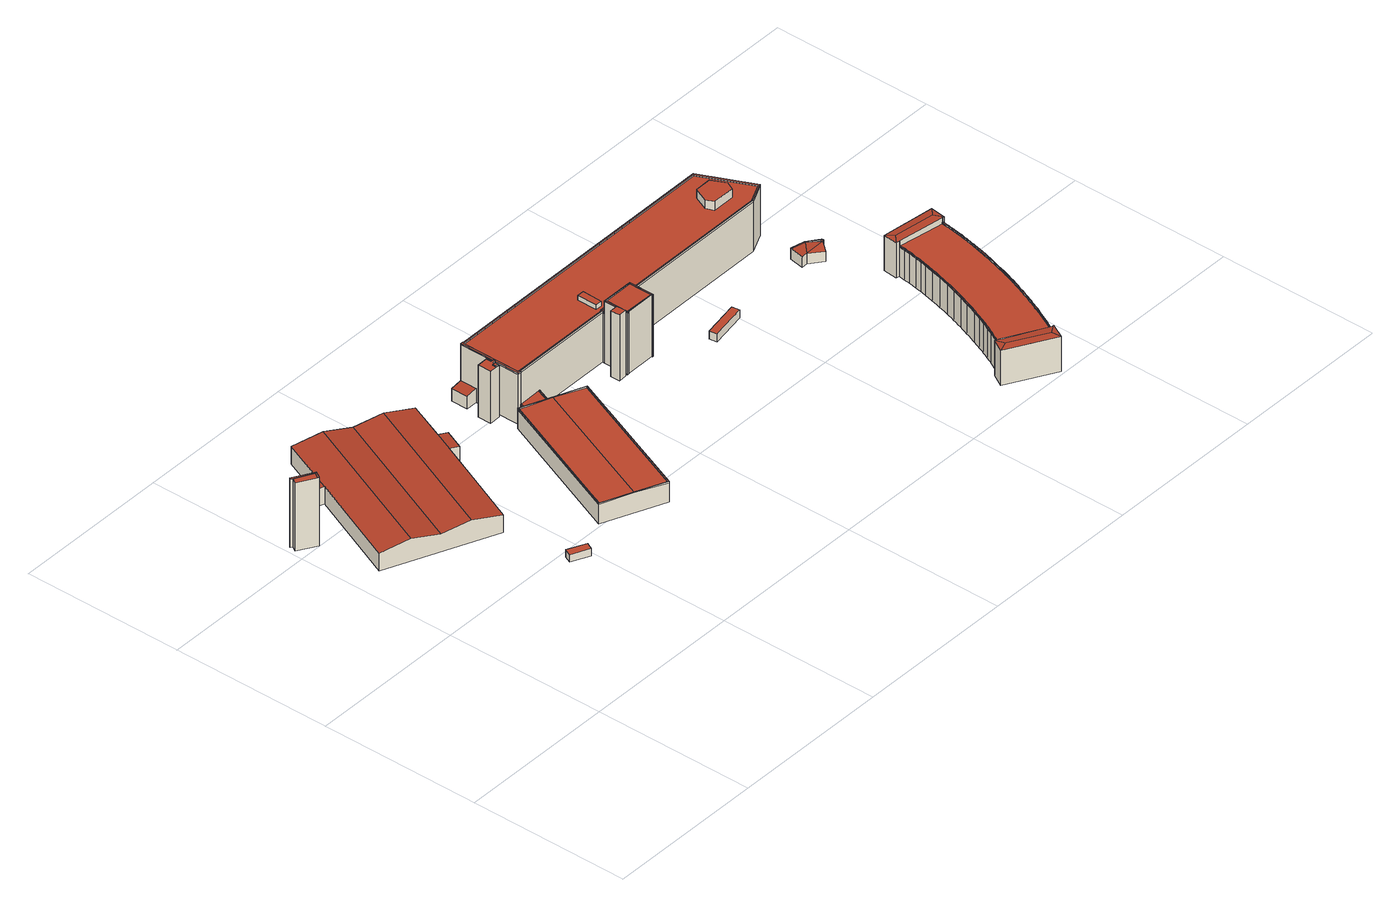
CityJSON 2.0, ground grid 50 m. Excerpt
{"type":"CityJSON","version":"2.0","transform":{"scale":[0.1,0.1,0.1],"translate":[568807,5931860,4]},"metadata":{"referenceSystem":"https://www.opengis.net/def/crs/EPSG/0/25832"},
"CityObjects":{
"building1":{"type":"Building","attributes":{"Grundfläche 2D":"15.100203","Grundhöhe NN":"5.596"},"children":["building1-1"],"geometry":[{"type":"Solid","lod":"3","boundaries":[[[[0,1,2,3,4,5,6,7]],[[6,5,8,9]],[[7,6,9,10]],[[0,7,10,11]],[[12,2,1,0,11,13]],[[4,3,2,12,14]],[[5,4,14,8]],[[10,9,8,14,12,13,11]]]],"semantics":{"surfaces":[{"type":"RoofSurface"},{"type":"WallSurface"},{"type":"GroundSurface"}],"values":[[0,1,1,1,1,1,1,2]]}}]},
"building1-1":{"type":"BuildingInstallation","parents":["building1"],"geometry":[{"type":"MultiSurface","lod":"3","boundaries":[[[15,16,17,18,19,20,21,22]],[[5,6,15,22]],[[6,7,16,15]],[[7,0,17,16]],[[0,1,18,17]],[[19,18,1,23]],[[23,3,20,19]],[[3,4,21,20]],[[4,5,22,21]]],"semantics":{"surfaces":[{"type":"RoofSurface"},{"type":"WallSurface"}],"values":[0,1,1,1,1,1,1,1,1]}}]},
"building2":{"type":"Building","attributes":{"Grundfläche 2D":"14.321209","Grundhöhe NN":"5.322"},"geometry":[{"type":"Solid","lod":"3","boundaries":[[[[24,25,26,27]],[[28,29,27,26]],[[29,30,24,27]],[[30,31,25,24]],[[31,28,26,25]],[[31,30,29,28]]]],"semantics":{"surfaces":[{"type":"RoofSurface"},{"type":"WallSurface"},{"type":"GroundSurface"}],"values":[[0,1,1,1,1,2]]}}]},
"building3":{"type":"Building","attributes":{"Grundfläche 2D":"1846.581152","Grundhöhe NN":"4.952"},"geometry":[{"type":"Solid","lod":"3","boundaries":[[[[32,33,34,35,36,37]],[[34,33,38,39]],[[36,40,41,37]],[[38,42,43,39]],[[44,43,42,45,46,47]],[[46,48,49,47]],[[36,35,50,51]],[[40,36,51,52]],[[41,40,52,53]],[[37,41,53,54]],[[32,37,54,55]],[[56,45,42,38,33,32,55,57]],[[46,45,56,58]],[[48,46,58,59]],[[49,48,59,60]],[[47,49,60,61]],[[44,47,61,62]],[[35,34,39,43,44,62,50]],[[58,56,57,55,54,53,52,51,50,62,61,60,59]]]],"semantics":{"surfaces":[{"type":"RoofSurface"},{"type":"WallSurface"},{"type":"GroundSurface"}],"values":[[0,0,0,0,0,0,1,1,1,1,1,1,1,1,1,1,1,1,2]]}}]},
"building4":{"type":"Building","attributes":{"Grundfläche 2D":"920.399850","Grundhöhe NN":"4.773"},"geometry":[{"type":"Solid","lod":"3","boundaries":[[[[63,64,65,66,67,68,69,70,71,72]],[[73,74,75,66,65,76,71,70]],[[77,73,78,79,80,81,82]],[[73,83,84,78]],[[79,78,84,69,68,67,66,81,80]],[[84,83,70,69]],[[85,86,72,71]],[[86,87,88,89,90,65,64,63,72]],[[90,91,76,65]],[[92,85,71,76,91]],[[70,83,73]],[[74,73,77]],[[77,82,75,74]],[[66,75,82,81]],[[85,92,91,93,94]],[[86,85,94,95]],[[96,97,90,89,88,87,86,95,98]],[[91,90,97,93]],[[96,98,95,94,93,97]]]],"semantics":{"surfaces":[{"type":"RoofSurface"},{"type":"WallSurface"},{"type":"GroundSurface"}],"values":[[0,0,0,0,1,1,1,1,1,1,1,1,1,1,1,1,1,1,2]]}}]},
"building5":{"type":"Building","attributes":{"Grundfläche 2D":"7.345016","Grundhöhe NN":"4.058"},"geometry":[{"type":"Solid","lod":"3","boundaries":[[[[99,100,101,102]],[[103,104,102,101]],[[104,105,99,102]],[[105,106,100,99]],[[106,103,101,100]],[[106,105,104,103]]]],"semantics":{"surfaces":[{"type":"RoofSurface"},{"type":"WallSurface"},{"type":"GroundSurface"}],"values":[[0,1,1,1,1,2]]}}]},
"building6":{"type":"Building","attributes":{"Grundfläche 2D":"2006.545703","Grundhöhe NN":"4.058"},"children":["building6-1","building6-2","building6-3","building6-4","building6-5"],"geometry":[{"type":"Solid","lod":"3","boundaries":[[[[107,108,109,110,111,112]],[[113,114,115,116]],[[117,118,119,120,121,122,123,124,125,126,127,128,129,130,131,132,133,134,135,136,137,138,139,140,141,142,143,144,145,146]],[[145,144,143,142,124,123,147,148,149]],[[150,151,152,153,154,155,156,157,158,159,160],[161,162,163,164,165,166],[167,168,169,170]],[[171,172,173,174,175,176,177,178,179,180]],[[181,182,183,184,185,186,187,188,189,190,191]],[[192,193,194,195,196,197,198,199,200,201,202]],[[203,204,205,206]],[[112,111,166,165]],[[107,112,165,164]],[[108,107,164,163]],[[109,108,163,162]],[[110,109,162,161]],[[111,110,161,166]],[[167,170,116,115]],[[113,116,170,169]],[[169,168,114,113]],[[115,114,168,167]],[[207,208,126,125]],[[208,209,127,126]],[[209,210,128,127]],[[210,211,129,128]],[[212,130,129,211]],[[212,213,131,130]],[[213,214,132,131]],[[214,215,133,132]],[[136,135,134,216,217,218]],[[219,220,138,137,136,218]],[[220,221,139,138]],[[221,222,140,139]],[[222,223,141,140]],[[143,144,143,142]],[[145,150,160,159,117,146,145,144]],[[159,158,118,117]],[[156,120,119,118,158,157]],[[121,120,156,155]],[[122,121,155,154]],[[122,154,153,147,123]],[[153,152,148,147]],[[149,148,152,151]],[[151,150,145,149]],[[224,225,215,214,203,206]],[[218,217,216,226,227,228]],[[229,220,219,218,228,230,198,197]],[[220,229,197,196,231,221]],[[195,194,193,232,233,222,221,231,196]],[[223,222,233,234]],[[208,207,235,236]],[[209,208,236,237]],[[210,209,237,238]],[[211,210,238,239]],[[212,211,239,240]],[[213,212,240,241]],[[214,213,241,242,203]],[[172,171,180,141,223,234,243,244]],[[173,172,244,245]],[[174,173,245,246]],[[175,174,246,247]],[[176,175,247,248]],[[177,176,248,249]],[[178,177,249,235,207,125]],[[180,179,178,125,124,142,141]],[[183,182,134,133]],[[185,184,183,133,215,225,250,251]],[[186,185,251,252]],[[187,186,252,253]],[[188,187,253,254]],[[189,188,254,255]],[[190,189,255,256]],[[191,190,256,257]],[[181,191,257,258]],[[182,181,258,226,216,134]],[[204,203,242,259]],[[205,204,259,260]],[[206,205,260,224]],[[261,200,199,198,230,262]],[[263,192,202,201,200,261,264]],[[193,192,263,232]],[[249,248,247,246,245,244,243,234,233,232,263,264,261,262,230,228,227,226,258,257,256,255,254,253,252,251,250,225,224,260,259,242,241,240,239,238,237,236,235]]]],"semantics":{"surfaces":[{"type":"RoofSurface"},{"type":"WallSurface"},{"type":"GroundSurface"}],"values":[[0,0,0,0,0,0,0,0,0,1,1,1,1,1,1,1,1,1,1,1,1,1,1,1,1,1,1,1,1,1,1,1,1,1,1,1,1,1,1,1,1,1,1,1,1,1,1,1,1,1,1,1,1,1,1,1,1,1,1,1,1,1,1,1,1,1,1,1,1,1,1,1,1,1,1,1,1,1,1,2]]}}]},
"building6-1":{"type":"BuildingInstallation","parents":["building6"],"geometry":[{"type":"MultiSurface","lod":"3","boundaries":[[[265,266,267,268,269,270]],[[267,266,271,272]],[[268,267,272,273]],[[177,178,270,269]],[[178,179,180,265,270]]],"semantics":{"surfaces":[{"type":"RoofSurface"},{"type":"WallSurface"}],"values":[0,1,1,1,1]}}]},
"building6-2":{"type":"BuildingInstallation","parents":["building6"],"geometry":[{"type":"MultiSurface","lod":"3","boundaries":[[[274,275,276,277,278,269,268,279,266,265,280]],[[279,268,273,281]],[[266,279,281,271]],[[180,171,172,274,280,265]],[[172,173,275,274]],[[173,174,276,275]],[[174,175,277,276]],[[175,176,278,277]],[[269,278,176,177]]],"semantics":{"surfaces":[{"type":"RoofSurface"},{"type":"WallSurface"}],"values":[0,1,1,1,1,1,1,1,1]}}]},
"building6-3":{"type":"BuildingInstallation","parents":["building6"],"geometry":[{"type":"MultiSurface","lod":"3","boundaries":[[[282,283,284,285]],[[285,284,286,287]],[[287,288,282,285]],[[283,282,288,289]],[[284,283,289,286]]],"semantics":{"surfaces":[{"type":"RoofSurface"},{"type":"WallSurface"}],"values":[0,1,1,1,1]}}]},
"building6-4":{"type":"BuildingInstallation","parents":["building6"],"geometry":[{"type":"MultiSurface","lod":"3","boundaries":[[[290,291,292,293]],[[293,292,202,192]],[[290,293,192,193]],[[291,290,193,194]],[[292,291,194,202]]],"semantics":{"surfaces":[{"type":"RoofSurface"},{"type":"WallSurface"}],"values":[0,1,1,1,1]}}]},
"building6-5":{"type":"BuildingInstallation","parents":["building6"],"geometry":[{"type":"MultiSurface","lod":"3","boundaries":[[[294,295,296,297,298,231,229]],[[297,296,200,201]],[[298,297,201,195]],[[231,298,195,196]],[[229,231,196,197]],[[294,229,197,198]],[[200,296,295,294,198,199]]],"semantics":{"surfaces":[{"type":"RoofSurface"},{"type":"WallSurface"}],"values":[0,1,1,1,1,1,1]}}]},
"building7":{"type":"Building","attributes":{"Grundfläche 2D":"28.080079","Grundhöhe NN":"4.838"},"geometry":[{"type":"Solid","lod":"3","boundaries":[[[[299,300,301,302]],[[303,304,302,301]],[[304,305,299,302]],[[305,306,300,299]],[[306,303,301,300]],[[306,305,304,303]]]],"semantics":{"surfaces":[{"type":"RoofSurface"},{"type":"WallSurface"},{"type":"GroundSurface"}],"values":[[0,1,1,1,1,2]]}}]},
"building8":{"type":"Building","attributes":{"Grundfläche 2D":"927.519787","Grundhöhe NN":"4.757"},"geometry":[{"type":"Solid","lod":"3","boundaries":[[[[307,308,309,310,311,312,313,314,315,316,317,318,319,320,321,322,323,324,325,326,327,328,329,330,331,332,333,334,335,336,337,338,339,340,341,342,343,344,345,346,347,348,349,350,351,352,353,354,355,356,357,358,359,360,361,362,363,364,365,366,367,368,369,370,371,372,373,374,375,376,377,378,379,380,381,382,383,384,385,386,387,388,389,390,391,392,393,394,395,396,397,398,399,400,401,402,403,404,405,406,407,408,409,410,411,412,413,414,415,416,417,418,419,420]],[[421,422,423,424,425,426,427,428,429,430,431,432,433,434,435,436,437,438,439,440,441,442,443,444,445,446,447,448,449,450,451,452,453,454,455,456,457,458,459,460,461,462,463,464,465,466,467,468,469,470,471,472,473,474,475,476,477,478,479,480,481,482,483,484,485,486,487,488,489,490,491,492,493,494,495,496,497,498,499,500,501,502,503,504,505,506,507,508,509,510,511,512,513,514,515,516,517,518,519,520,521,522,523,524,525,526,527,528,529,530,531,532,533,534]],[[535,536,537,538,539,540,541,542,543,544,545,546,547,548,549,550,551,552,553,554,555,556,557,558,559,560,561,562,563,564,565,566,567,568,569,570,571,572,573,574,575,576,577,578,579,580,581,582,583,584,585,586,587,588,589,590,591,592,593,594,595,596,597,598,599,600,601,602,603,604,605,606,607,608,609,610,611,612,613,614,615,616,617,618,619,620,621,622,623,624,625,626,627,628,629,630,631,632,633,634,635,636,637,638,639,640,641,642,643,644,645,646,647,648,649,650,651,652,653,654,655,656,657]],[[658,659,660]],[[658,661,662,659]],[[663,662,661]],[[660,659,662,663,664,665,666,667]],[[668,669,670]],[[671,670,669,672]],[[668,673,674,675,676,677,672,669]],[[671,672,677]],[[533,678,679]],[[680,681,419]],[[599,598,597,596,365,364,363,362]],[[366,365,596,595]],[[593,368,367,366,595,594]],[[591,590,371,370,369,368,593,592]],[[588,587,586,374,373,372,371,590,589]],[[375,374,586,585]],[[585,584,375]],[[376,375,584,583]],[[377,376,583,582]],[[579,578,380,379,378,377,581,580]],[[582,581,377]],[[576,575,574,384,383,382,381,380,578,577]],[[572,571,387,386,385,384,574,573]],[[569,568,390,389,388,387,571,570]],[[391,390,568,567]],[[565,564,563,395,394,393,392,391,567,566]],[[395,563,562,396]],[[398,397,396,562,561,560]],[[558,400,399,398,560,559]],[[555,403,402,401,400,558,557,556]],[[552,406,405,404,403,555,554,553]],[[407,406,552,551]],[[408,407,551,550]],[[548,547,411,410,409,408,550,549]],[[545,544,414,413,412,411,547,546]],[[542,541,417,416,415,414,544,543]],[[418,417,541,540]],[[419,681,682,683,684,309,308,307,420]],[[684,685,686,687,312,311,310,309]],[[688,689,315,314,313,312,687,690]],[[691,692,318,317,316,315,689,693]],[[694,695,321,320,319,318,692,696]],[[695,697,698,699,324,323,322,321]],[[699,700,701,702,327,326,325,324]],[[702,703,704,705,330,329,328,327]],[[705,706,707,708,333,332,331,330]],[[708,709,710,711,336,335,334,333]],[[711,712,713,714,339,338,337,336]],[[715,716,717,343,342,341,340,339,714,718]],[[717,719,720,721,346,345,344,343]],[[721,722,723,724,349,348,347,346]],[[724,725,726,727,352,351,350,349]],[[728,729,355,354,353,352,727,730]],[[731,732,358,357,356,355,729,733]],[[734,735,361,360,359,358,732,736]],[[737,738,739,740,741,481,480,479,478,477]],[[741,742,743,744,745,485,484,483,482,481]],[[745,746,747,748,749,489,488,487,486,485]],[[749,750,751,752,753,493,492,491,490,489]],[[753,754,755,756,496,495,494,493]],[[757,758,499,498,497,496,756,759]],[[758,760,761,762,502,501,500,499]],[[763,764,505,504,503,502,762,765]],[[764,766,767,768,508,507,506,505]],[[768,769,770,771,511,510,509,508]],[[771,772,773,774,514,513,512,511]],[[774,775,776,777,517,516,515,514]],[[777,778,779,780,520,519,518,517]],[[780,781,782,783,523,522,521,520]],[[784,785,526,525,524,523,783,786]],[[785,787,788,789,529,528,527,526]],[[789,790,791,678,532,531,530,529]],[[678,533,532]],[[539,538,537,536,423,422,421,534]],[[657,425,424,423,536,535]],[[426,425,657,656]],[[427,426,656,655]],[[428,427,655,654]],[[429,428,654,653]],[[430,429,653,652]],[[430,652,651]],[[431,430,651,650]],[[650,649,431]],[[432,431,649,648]],[[646,434,433,432,648,647]],[[435,434,646,645]],[[436,435,645,644]],[[641,439,438,437,436,644,643,642]],[[638,442,441,440,439,641,640,639]],[[636,635,445,444,443,442,638,637]],[[633,632,631,630,449,448,447,446,445,635,634]],[[627,452,451,450,449,630,629,628]],[[625,624,623,456,455,454,453,452,627,626]],[[456,623,622,457]],[[620,619,460,459,458,457,622,621]],[[461,460,619,618]],[[615,614,464,463,462,461,617,616]],[[614,613,464]],[[465,464,613,612]],[[466,465,612,611]],[[467,466,611,610]],[[468,467,610,609]],[[607,606,605,604,603,473,472,471,470,469,468,609,608]],[[474,473,603,602]],[[600,476,475,474,602,601]],[[618,617,461]],[[658,660,792,793]],[[661,658,793,794]],[[663,661,794,795]],[[667,361,735,796,792,660]],[[476,600,599,362,666,665,664,663,795,797,737,477]],[[667,666,362,361]],[[668,670,798,799]],[[673,668,799,800,680,419]],[[540,674,673,419,418]],[[675,674,540,539,534]],[[676,675,534,533]],[[677,676,533,679,801,802]],[[803,671,677,802]],[[670,671,803,798]],[[804,805,806,741,740,739,738,737,797,807]],[[808,809,810,745,744,743,742,741,806,811]],[[812,813,814,749,748,747,746,745,810,815]],[[816,817,818,753,752,751,750,749,814,819]],[[820,821,756,755,754,753,818,822]],[[823,824,758,757,759,756,821,825]],[[826,827,762,761,760,758,824,828]],[[829,830,764,763,765,762,827,831]],[[832,833,768,767,766,764,830,834]],[[835,836,771,770,769,768,833,837]],[[838,839,774,773,772,771,836,840]],[[841,842,777,776,775,774,839,843]],[[844,845,780,779,778,777,842,846]],[[847,848,783,782,781,780,845,849]],[[850,851,785,784,786,783,848,852]],[[853,854,789,788,787,785,851,855]],[[856,857,678,791,790,789,854,858]],[[678,857,801,679]],[[735,734,736,732,859,860,861,796]],[[862,863,724,723,722,721,864,865]],[[866,867,727,726,725,724,863,868]],[[869,870,729,728,730,727,867,871]],[[872,859,732,731,733,729,870,873]],[[874,683,682,681,680,800,875,876]],[[877,878,686,685,684,683,874,879]],[[880,881,882,689,688,690,687,686,878,883]],[[884,885,692,691,693,689,882,886]],[[887,888,695,694,696,692,885,889]],[[890,891,699,698,697,695,888,892]],[[893,894,702,701,700,699,891,895]],[[896,897,705,704,703,702,894,898]],[[899,900,708,707,706,705,897,901]],[[902,903,711,710,709,708,900,904]],[[905,906,714,713,712,711,903,907]],[[908,909,910,717,716,715,718,714,906,911]],[[912,864,721,720,719,717,910,913]],[[796,861,860,859,872,873,870,869,871,867,866,868,863,862,865,864,912,913,910,909,908,911,906,905,907,903,902,904,900,899,901,897,896,898,894,893,895,891,890,892,888,887,889,885,884,886,882,881,880,883,878,877,879,874,876,875,800,799,798,803,802,801,857,856,858,854,853,855,851,850,852,848,847,849,845,844,846,842,841,843,839,838,840,836,835,837,833,832,834,830,829,831,827,826,828,824,823,825,821,820,822,818,817,816,819,814,813,812,815,810,809,808,811,806,805,804,807,797,795,794,793,792]]]],"semantics":{"surfaces":[{"type":"RoofSurface"},{"type":"WallSurface"},{"type":"GroundSurface"}],"values":[[0,0,0,0,0,0,0,0,0,0,0,1,1,1,1,1,1,1,1,1,1,1,1,1,1,1,1,1,1,1,1,1,1,1,1,1,1,1,1,1,1,1,1,1,1,1,1,1,1,1,1,1,1,1,1,1,1,1,1,1,1,1,1,1,1,1,1,1,1,1,1,1,1,1,1,1,1,1,1,1,1,1,1,1,1,1,1,1,1,1,1,1,1,1,1,1,1,1,1,1,1,1,1,1,1,1,1,1,1,1,1,1,1,1,1,1,1,1,1,1,1,1,1,1,1,1,1,1,1,1,1,1,1,1,1,1,1,1,1,1,1,1,1,1,1,1,1,1,1,1,1,1,1,1,1,1,1,1,1,2]]}}]},
"building9":{"type":"Building","attributes":{"Grundfläche 2D":"36.971040","Grundhöhe NN":"5.225"},"children":["building9-1"],"geometry":[{"type":"Solid","lod":"3","boundaries":[[[[914,915,916,917,918]],[[919,920,918]],[[920,921,922,915,914,918]],[[921,920,923,924,922]],[[925,926,923]],[[923,926,927,924]],[[917,916,928,929]],[[918,917,929,930]],[[919,918,930,931]],[[920,919,931,932]],[[923,920,932,933]],[[925,923,933,934]],[[926,925,934,935]],[[916,915,922,936,928]],[[936,922,924,927,926,935,937]],[[930,929,928,936,937,935,934,933,932,931]]]],"semantics":{"surfaces":[{"type":"RoofSurface"},{"type":"WallSurface"},{"type":"GroundSurface"}],"values":[[0,0,0,0,0,0,1,1,1,1,1,1,1,1,1,2]]}}]},
"building9-1":{"type":"BuildingInstallation","parents":["building9"],"geometry":[{"type":"MultiSurface","lod":"3","boundaries":[[[938,939,940,941,942,943,944,945,946,947,948,949]],[[916,950,940,939]],[[942,941,940,950,951,952,914,953]],[[953,921,954,943,942]],[[954,955,944,943]],[[955,920,945,944]],[[920,923,946,945]],[[923,925,947,946]],[[925,926,948,947]],[[926,927,924,922,938,949,948]],[[915,916,939,938,922]]],"semantics":{"surfaces":[{"type":"RoofSurface"},{"type":"WallSurface"}],"values":[0,1,1,1,1,1,1,1,1,1,1]}}]}
},
"vertices":[
[10,1038,238],[10,1037,238],[1,1022,238],[54,991,238],[58,989,238],[69,1009,238],[6,1045,238],[4,1041,238],[69,1009,16],[6,1045,16],[4,1041,16],[10,1038,16],[1,1022,16],[10,1037,16],[58,989,16],
[6,1045,240],[4,1041,240],[10,1038,240],[10,1037,240],[64,1008,240],[54,991,240],[58,989,240],[69,1009,240],[64,1008,238],
[479,428,37],[489,449,37],[433,475,37],[423,453,37],[433,475,13],[423,453,13],[479,428,13],[489,449,13],
[611,1130,67],[527,1166,83],[328,703,83],[412,667,67],[536,953,67],[562,1014,67],[446,1201,67],[247,738,67],[563,941,64],[589,1002,64],[367,1235,83],[167,772,83],[83,808,67],[282,1271,67],[232,1156,67],[207,1096,67],[205,1167,64],[179,1108,64],[412,667,10],[536,953,10],[563,941,10],[589,1002,10],[562,1014,10],[611,1130,10],[282,1271,10],[446,1201,10],[232,1156,10],[205,1167,10],[179,1108,10],[207,1096,10],[83,808,10],
[795,913,74],[792,914,74],[773,922,74],[774,919,74],[792,912,74],[794,911,74],[957,844,74],[786,428,74],[787,425,74],[960,845,74],[695,467,74],[603,505,74],[619,545,74],[600,504,74],[603,505,70],[865,882,74],[794,911,71],[792,912,71],[774,919,70],[619,545,70],[786,428,70],[957,844,70],[787,425,70],[960,845,70],[866,884,74],[795,913,71],[792,914,71],[773,922,70],[600,504,70],[694,464,74],[600,504,8],[787,425,8],[960,845,8],[792,914,8],[773,922,8],[795,913,8],
[1127,856,215],[1126,885,215],[1101,885,215],[1102,856,215],[1101,885,1],[1102,856,1],[1127,856,1],[1126,885,1],
[1648,995,192],[1718,995,192],[1730,1019,192],[1708,1063,192],[1658,1063,192],[1638,1018,192],[1132,960,178],[1153,960,178],[1154,1022,178],[1132,1022,178],[800,943,167],[800,1126,167],[803,1126,167],[1724,1129,167],[1797,974,167],[1738,946,167],[1233,944,167],[1232,935,167],[1236,935,167],[1236,940,167],[1739,942,167],[1803,972,167],[1727,1133,167],[803,1130,167],[803,1131,167],[795,1132,167],[795,1022,167],[794,1016,167],[794,943,167],[794,938,167],[802,938,167],[803,938,167],[803,939,167],[1134,940,167],[1134,934,167],[1139,934,167],[1139,940,167],[1139,944,167],[1135,944,167],[802,943,167],[1236,944,167],[1236,948,167],[1135,947,167],[1135,944,163],[1135,947,163],[1236,948,163],[1236,944,163],[1738,946,163],[1797,974,163],[1724,1129,163],[803,1126,163],[800,1126,163],[800,943,163],[802,943,163],[1708,1063,163],[1730,1019,163],[1718,995,163],[1648,995,163],[1638,1018,163],[1658,1063,163],[1154,1022,163],[1153,960,163],[1132,960,163],[1132,1022,163],[1135,860,201],[1135,856,201],[1138,856,201],[1138,857,201],[1233,858,201],[1233,855,201],[1236,855,201],[1236,935,201],[1139,934,201],[1134,934,201],[785,1016,169],[794,1016,169],[795,1022,169],[794,1022,169],[785,1022,169],[785,1038,169],[752,1037,169],[752,995,169],[786,996,169],[786,1009,169],[785,1009,169],[859,886,59],[880,940,59],[877,940,59],[805,939,59],[803,939,59],[803,938,59],[802,938,59],[801,936,59],[792,914,59],[795,913,59],[857,887,59],[795,1132,46],[759,1132,42],[759,1080,42],[795,1080,46],[1236,935,163],[1236,940,163],[1739,942,163],[1803,972,163],[1727,1133,163],[803,1130,163],[803,1131,163],[795,1132,163],[795,1022,163],[794,1016,163],[794,943,163],[794,938,163],[802,938,163],[803,938,163],[803,939,163],[1134,940,163],[1134,934,163],[795,1080,1],[795,1022,1],[794,1016,1],[794,943,1],[794,938,1],[803,938,62],[802,938,1],[803,939,62],[880,940,1],[1134,940,1],[1134,934,1],[1236,935,1],[1236,940,1],[1739,942,1],[1803,972,1],[1727,1133,1],[803,1130,1],[803,1131,1],[795,1132,1],[1135,860,1],[1135,856,1],[1138,856,1],[1138,857,1],[1233,858,1],[1233,855,1],[1236,855,1],[794,1022,1],[785,1022,1],[785,1038,1],[752,1037,1],[752,995,1],[786,996,1],[786,1009,1],[785,1009,1],[785,1016,1],[759,1132,1],[759,1080,1],[792,914,1],[801,936,1],[859,886,1],[795,913,1],
[1134,934,203],[1138,931,203],[1233,931,203],[1233,860,203],[1236,855,203],[1236,935,203],[1138,931,201],[1233,931,201],[1233,860,201],
[1135,856,203],[1138,856,203],[1138,857,203],[1233,858,203],[1233,855,203],[1138,860,203],[1135,860,203],[1138,860,201],
[775,997,172],[785,997,172],[785,1008,172],[775,1008,172],[785,1008,169],[775,1008,169],[775,997,169],[785,997,169],
[880,940,62],[877,940,62],[857,887,62],[859,886,62],
[802,938,62],[801,936,62],[792,914,62],[795,913,62],[805,939,62],
[1496,783,35],[1492,807,35],[1378,786,35],[1382,762,35],[1378,786,8],[1382,762,8],[1496,783,8],[1492,807,8],
[1893,569,108],[1892,562,108],[1891,556,108],[1890,549,108],[1889,543,108],[1888,536,108],[1887,530,108],[1887,527,108],[1885,517,108],[1884,511,108],[1883,504,108],[1881,498,108],[1880,492,108],[1879,485,108],[1877,479,108],[1876,473,108],[1874,466,108],[1870,449,108],[1867,439,108],[1865,428,108],[1862,417,108],[1859,407,108],[1856,396,108],[1853,385,108],[1850,375,108],[1847,364,108],[1843,354,108],[1840,343,108],[1836,333,108],[1833,323,108],[1829,312,108],[1825,302,108],[1821,292,108],[1818,281,108],[1814,271,108],[1809,261,108],[1806,253,108],[1803,246,108],[1800,238,108],[1797,230,108],[1794,223,108],[1791,215,108],[1787,208,108],[1784,200,108],[1780,193,108],[1777,186,108],[1773,178,108],[1770,171,108],[1766,164,108],[1762,156,108],[1758,149,108],[1755,142,108],[1751,135,108],[1747,127,108],[1743,120,108],[1745,119,108],[1749,126,108],[1753,133,108],[1757,141,108],[1760,148,108],[1764,155,108],[1768,163,108],[1772,170,108],[1775,177,108],[1779,185,108],[1782,192,108],[1786,200,108],[1789,207,108],[1793,215,108],[1796,222,108],[1799,230,108],[1802,237,108],[1805,245,108],[1809,252,108],[1812,260,108],[1816,270,108],[1820,280,108],[1824,291,108],[1827,301,108],[1831,311,108],[1835,322,108],[1838,332,108],[1842,343,108],[1845,353,108],[1849,364,108],[1852,374,108],[1855,385,108],[1858,395,108],[1861,406,108],[1864,417,108],[1867,427,108],[1870,438,108],[1872,449,108],[1876,466,108],[1878,472,108],[1879,478,108],[1881,485,108],[1882,491,108],[1883,498,108],[1885,504,108],[1886,510,108],[1887,517,108],[1888,523,108],[1890,530,108],[1891,536,108],[1892,542,108],[1893,549,108],[1894,555,108],[1895,562,108],[1895,568,108],[1896,575,108],[1897,581,108],[1895,581,108],[1894,575,108],[2040,553,108],[2039,546,108],[2039,538,108],[2038,531,108],[2037,524,108],[2035,517,108],[2034,510,108],[2033,503,108],[2032,496,108],[2031,489,108],[2029,481,108],[2028,474,108],[2027,467,108],[2025,460,108],[2024,453,108],[2022,446,108],[2020,439,108],[2019,432,108],[2014,414,108],[2011,402,108],[2008,390,108],[2005,378,108],[2002,367,108],[1999,355,108],[1995,343,108],[1992,332,108],[1988,320,108],[1984,308,108],[1981,297,108],[1977,285,108],[1973,274,108],[1969,262,108],[1965,251,108],[1960,239,108],[1956,228,108],[1952,217,108],[1947,206,108],[1944,198,108],[1941,189,108],[1937,181,108],[1933,172,108],[1930,164,108],[1926,156,108],[1922,148,108],[1919,139,108],[1915,131,108],[1911,123,108],[1907,115,108],[1903,107,108],[1899,99,108],[1895,90,108],[1891,82,108],[1887,74,108],[1883,66,108],[1878,58,108],[1874,50,108],[1876,49,108],[1881,57,108],[1885,65,108],[1889,73,108],[1893,81,108],[1897,89,108],[1901,97,108],[1905,106,108],[1909,114,108],[1913,122,108],[1917,130,108],[1921,138,108],[1925,147,108],[1928,155,108],[1932,163,108],[1936,172,108],[1939,180,108],[1943,188,108],[1946,197,108],[1950,205,108],[1954,216,108],[1958,227,108],[1963,239,108],[1967,250,108],[1971,261,108],[1975,273,108],[1979,284,108],[1983,296,108],[1987,308,108],[1990,319,108],[1994,331,108],[1998,343,108],[2001,354,108],[2004,366,108],[2008,378,108],[2011,390,108],[2014,401,108],[2017,413,108],[2021,432,108],[2023,439,108],[2024,446,108],[2026,453,108],[2027,460,108],[2029,467,108],[2030,474,108],[2032,481,108],[2033,488,108],[2034,495,108],[2035,502,108],[2037,510,108],[2038,517,108],[2039,524,108],[2040,531,108],[2041,538,108],[2042,545,108],[2043,552,108],[2044,560,108],[2041,560,108],[2038,531,103],[2039,538,103],[2039,546,103],[2040,553,103],[2041,560,103],[1897,581,105],[1896,575,105],[1895,568,105],[1895,562,105],[1894,555,105],[1893,549,105],[1892,542,105],[1891,536,105],[1890,530,105],[1888,523,105],[1887,517,105],[1886,510,105],[1885,504,105],[1883,498,105],[1882,491,105],[1881,485,105],[1879,478,105],[1878,472,105],[1876,466,105],[1872,449,105],[1870,438,105],[1867,427,105],[1864,417,105],[1861,406,105],[1858,395,105],[1855,385,105],[1852,374,105],[1849,364,105],[1845,353,105],[1842,343,105],[1838,332,105],[1835,322,105],[1831,311,105],[1827,301,105],[1824,291,105],[1820,280,105],[1816,270,105],[1812,260,105],[1809,252,105],[1805,245,105],[1802,237,105],[1799,230,105],[1799,229,105],[1796,222,105],[1793,215,105],[1793,214,105],[1789,207,105],[1786,200,105],[1786,199,105],[1782,192,105],[1779,185,105],[1775,177,105],[1772,170,105],[1768,163,105],[1764,155,105],[1760,148,105],[1757,141,105],[1753,133,105],[1749,126,105],[1745,119,105],[1874,50,103],[1878,58,103],[1883,66,103],[1887,74,103],[1891,82,103],[1895,90,103],[1895,91,103],[1899,99,103],[1903,107,103],[1907,115,103],[1911,123,103],[1915,131,103],[1919,139,103],[1922,148,103],[1923,148,103],[1926,156,103],[1930,164,103],[1933,172,103],[1933,173,103],[1937,181,103],[1941,189,103],[1944,197,103],[1947,206,103],[1952,217,103],[1956,228,103],[1960,239,103],[1965,251,103],[1969,262,103],[1973,274,103],[1977,285,103],[1981,297,103],[1984,308,103],[1988,320,103],[1992,331,103],[1992,332,103],[1995,343,103],[1999,355,103],[2002,367,103],[2005,378,103],[2008,390,103],[2011,402,103],[2014,414,103],[2019,432,103],[2020,439,103],[2022,446,103],[2024,453,103],[2025,460,103],[2027,467,103],[2028,474,103],[2029,481,103],[2029,482,103],[2031,488,103],[2031,489,103],[2032,496,103],[2033,503,103],[2034,510,103],[2035,517,103],[2037,524,103],[1712,86,122],[1740,95,124],[1734,125,122],[1857,5,122],[1852,32,124],[1879,48,122],[1876,49,122],[1874,50,122],[1745,119,122],[1743,120,122],[1884,583,122],[1905,603,124],[1889,627,122],[2054,606,122],[2033,586,124],[1895,581,122],[1897,581,122],[2041,560,122],[2044,560,122],[2048,559,122],[2043,552,103],[2044,560,103],[1895,581,105],[1894,575,105],[1893,569,105],[1892,562,105],[1891,556,105],[1890,549,105],[1889,543,105],[1888,536,105],[1887,527,105],[1885,517,105],[1887,530,105],[1883,504,105],[1881,498,105],[1884,511,105],[1879,485,105],[1877,479,105],[1880,492,105],[1876,473,105],[1874,466,105],[1870,449,105],[1867,439,105],[1865,428,105],[1862,417,105],[1859,407,105],[1856,396,105],[1853,385,105],[1850,375,105],[1847,364,105],[1843,354,105],[1840,343,105],[1836,333,105],[1833,323,105],[1829,312,105],[1825,302,105],[1821,292,105],[1814,271,105],[1809,261,105],[1806,253,105],[1818,281,105],[1803,246,105],[1800,238,105],[1797,230,105],[1794,223,105],[1791,215,105],[1787,208,105],[1784,200,105],[1780,193,105],[1777,186,105],[1770,171,105],[1766,164,105],[1773,178,105],[1758,149,105],[1755,142,105],[1762,156,105],[1747,127,105],[1743,120,105],[1751,135,105],[1876,49,103],[1881,57,103],[1885,65,103],[1889,73,103],[1893,81,103],[1897,89,103],[1901,97,103],[1905,106,103],[1909,114,103],[1913,122,103],[1917,130,103],[1921,138,103],[1925,147,103],[1928,155,103],[1932,163,103],[1936,172,103],[1939,180,103],[1943,188,103],[1946,197,103],[1950,205,103],[1958,227,103],[1963,239,103],[1954,216,103],[1967,250,103],[1971,261,103],[1975,273,103],[1983,296,103],[1987,308,103],[1979,284,103],[1990,319,103],[1994,331,103],[1998,343,103],[2001,354,103],[2004,366,103],[2008,378,103],[2011,390,103],[2014,401,103],[2017,413,103],[2021,432,103],[2023,439,103],[2024,446,103],[2026,453,103],[2027,460,103],[2029,467,103],[2030,474,103],[2032,481,103],[2033,488,103],[2035,502,103],[2037,510,103],[2034,495,103],[2038,517,103],[2039,524,103],[2040,531,103],[2041,538,103],[2042,545,103],[1734,125,8],[1712,86,8],[1857,5,8],[1879,48,8],[1743,120,8],[1876,49,8],[1889,627,8],[1884,583,8],[1895,581,8],[2044,560,8],[2048,559,8],[2054,606,8],[1885,65,8],[1889,73,8],[1893,81,8],[1881,57,8],[1901,97,8],[1905,106,8],[1909,114,8],[1897,89,8],[1917,130,8],[1921,138,8],[1925,147,8],[1913,122,8],[1932,163,8],[1936,172,8],[1939,180,8],[1928,155,8],[1946,197,8],[1950,205,8],[1943,188,8],[1958,227,8],[1963,239,8],[1954,216,8],[1971,261,8],[1975,273,8],[1967,250,8],[1983,296,8],[1987,308,8],[1979,284,8],[1994,331,8],[1998,343,8],[1990,319,8],[2004,366,8],[2008,378,8],[2001,354,8],[2014,401,8],[2017,413,8],[2011,390,8],[2023,439,8],[2024,446,8],[2021,432,8],[2027,460,8],[2029,467,8],[2026,453,8],[2032,481,8],[2033,488,8],[2030,474,8],[2035,502,8],[2037,510,8],[2034,495,8],[2039,524,8],[2040,531,8],[2038,517,8],[2042,545,8],[2043,552,8],[2041,538,8],[1755,142,8],[1751,135,8],[1747,127,8],[1791,215,8],[1787,208,8],[1797,230,8],[1794,223,8],[1780,193,8],[1777,186,8],[1784,200,8],[1770,171,8],[1766,164,8],[1773,178,8],[1758,149,8],[1762,156,8],[1892,562,8],[1894,575,8],[1893,569,8],[1890,549,8],[1889,543,8],[1891,556,8],[1887,530,8],[1887,527,8],[1885,517,8],[1888,536,8],[1883,504,8],[1881,498,8],[1884,511,8],[1879,485,8],[1877,479,8],[1880,492,8],[1874,466,8],[1870,449,8],[1876,473,8],[1865,428,8],[1862,417,8],[1867,439,8],[1856,396,8],[1853,385,8],[1859,407,8],[1847,364,8],[1843,354,8],[1850,375,8],[1836,333,8],[1833,323,8],[1840,343,8],[1825,302,8],[1821,292,8],[1829,312,8],[1814,271,8],[1809,261,8],[1806,253,8],[1818,281,8],[1800,238,8],[1803,246,8],
[1809,826,47],[1773,838,47],[1768,839,47],[1759,794,45],[1778,794,45],[1817,763,45],[1843,795,45],[1827,812,46],[1812,829,47],[1845,797,45],[1844,803,45],[1847,795,45],[1849,798,45],[1847,801,45],[1768,839,12],[1759,794,12],[1778,794,12],[1817,763,12],[1843,795,12],[1845,797,12],[1847,795,12],[1849,798,12],[1812,829,12],[1847,801,12],
[1812,829,48],[1768,839,48],[1767,836,48],[1809,826,48],[1810,826,48],[1842,800,48],[1840,798,48],[1843,795,48],[1845,797,48],[1847,795,48],[1849,798,48],[1847,801,48],[1767,836,47],[1772,835,47],[1774,834,47],[1810,826,47],[1842,800,45],[1840,798,45]
]}
